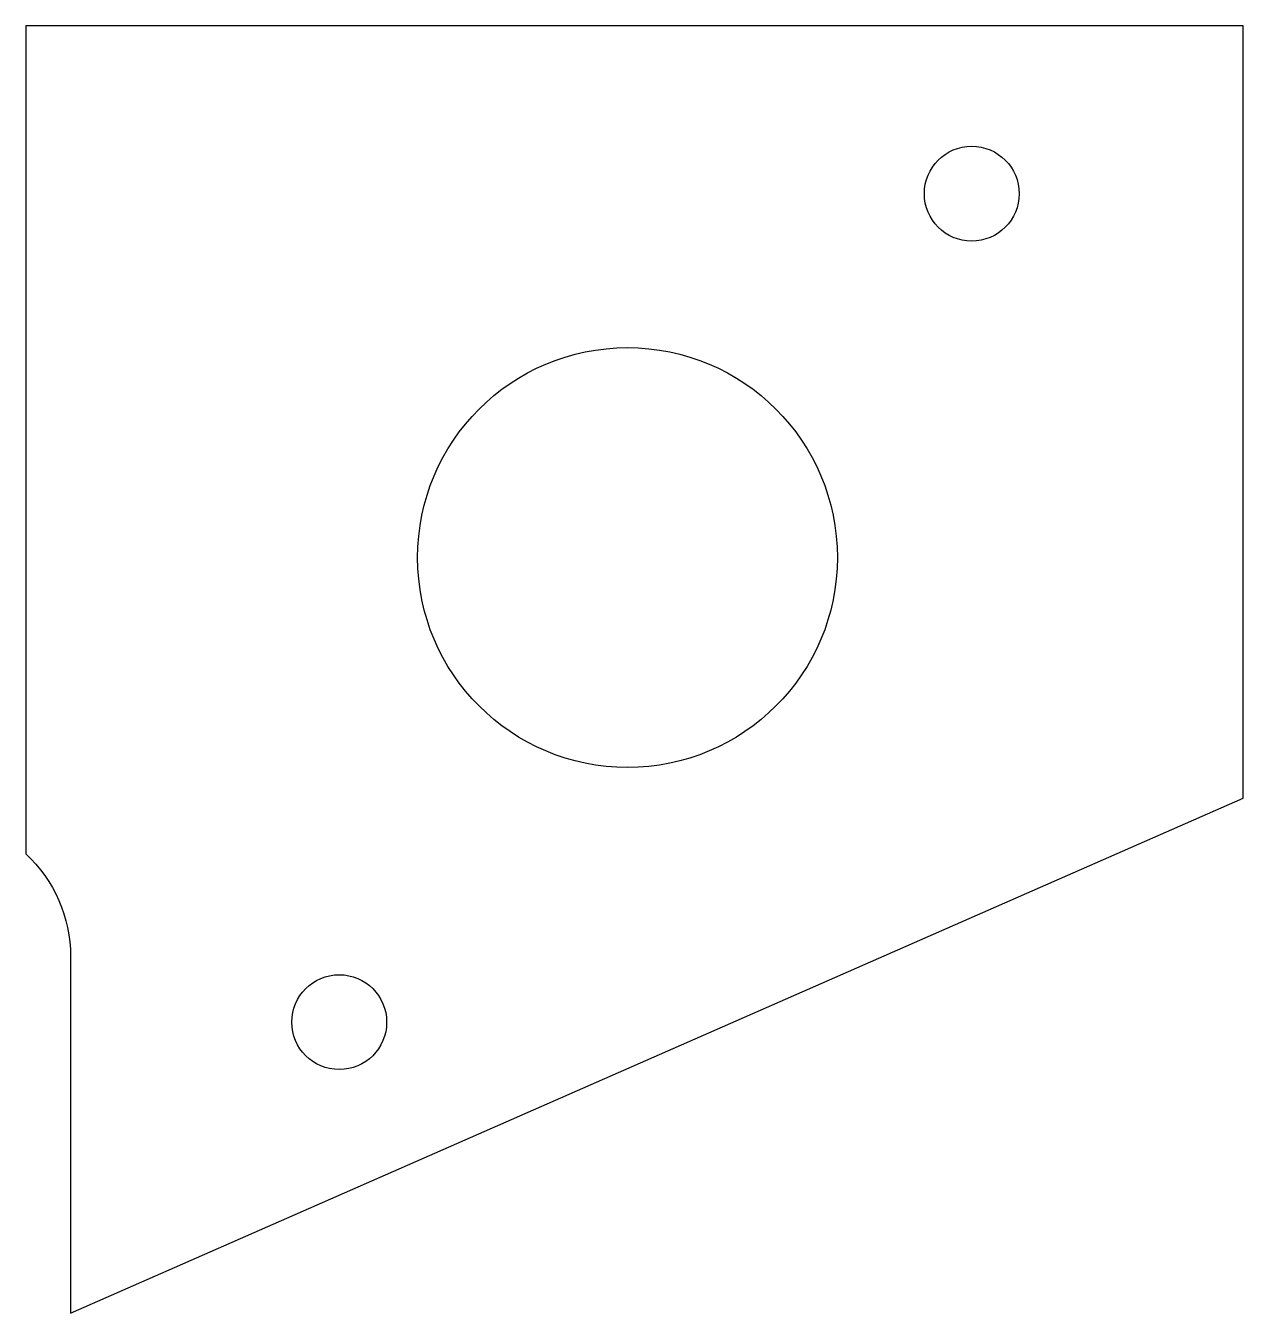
# Model space of a CAD drawing. Header units: inches. Extents: x 0.55 to 2.72, y -3.2 to -0.9.
import ezdxf

# ---------------------------------------------------------------- set-up
doc = ezdxf.new("R2010")
doc.units = ezdxf.units.IN
doc.layers.get('0').update_dxf_attribs({"linetype": 'CONTINUOUS'})

msp = doc.modelspace()

# ---------------------------------------------------------------- linework, layer by layer
msp.add_lwpolyline([(2.725, -0.9), (0.55, -0.9), (0.55, -2.3792, -0.208712), (0.63, -2.5625), (0.63, -3.2), (2.725, -2.28)], format="xyb", close=True)
for centre, radius in [((2.24, -1.2), 0.0847), ((1.625, -1.85), 0.375), ((1.11, -2.68), 0.0847)]:
    msp.add_circle(centre, radius)

doc.saveas('drawing.dxf')
